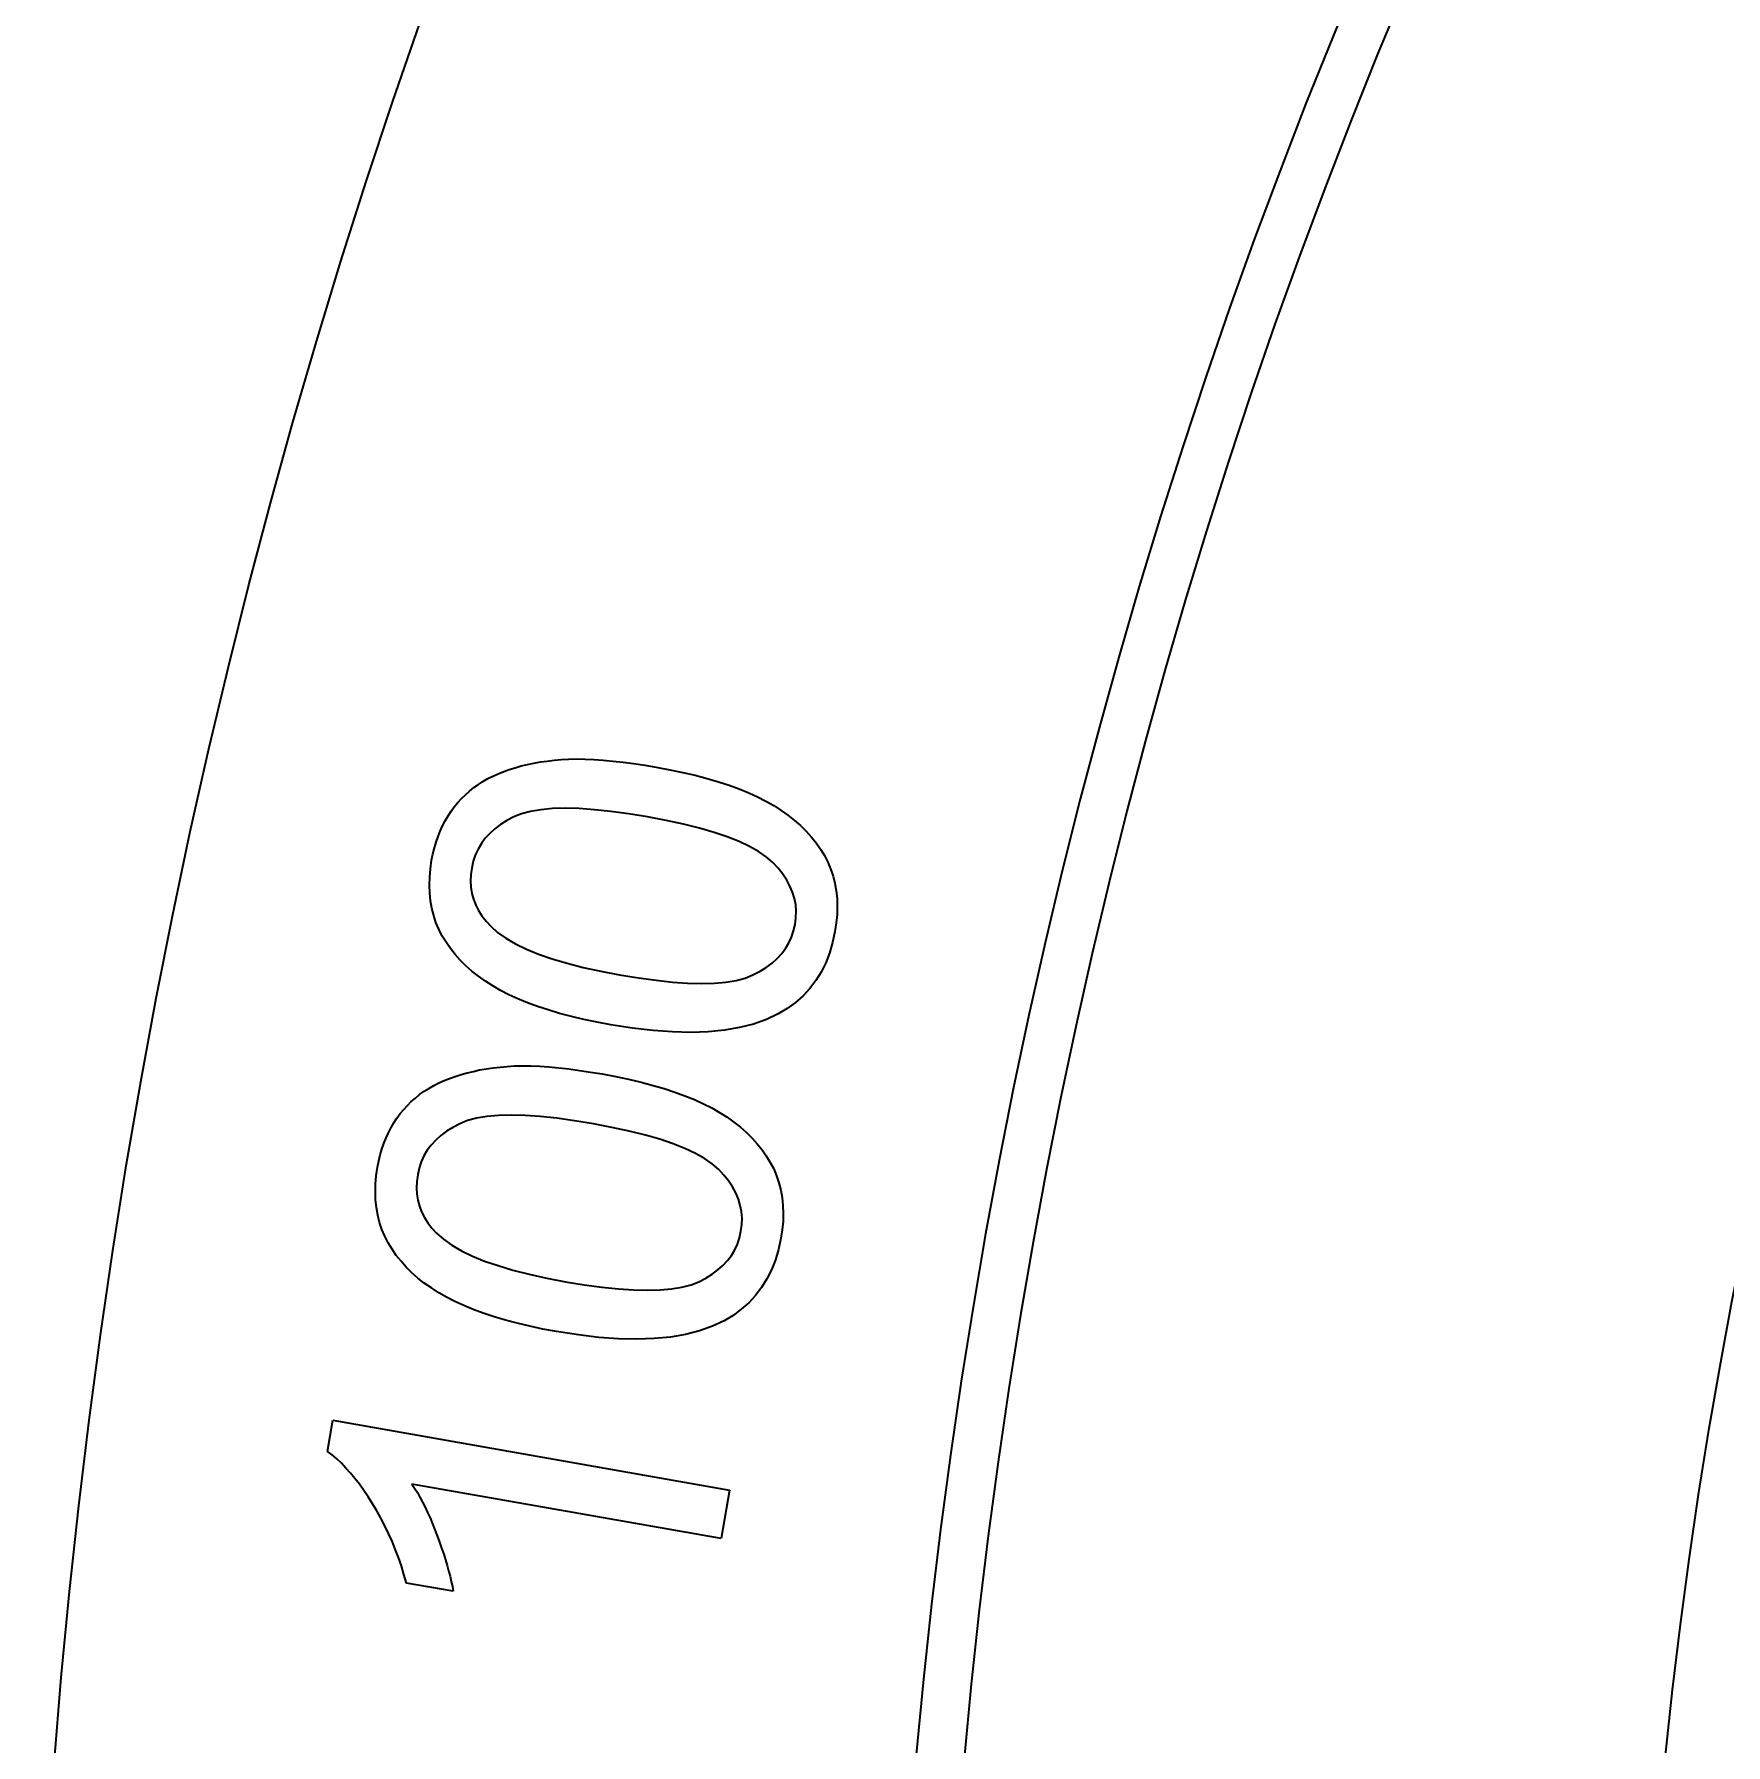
# Model space of a CAD drawing. Extents: x 0 to 297, y 0 to 210.
# Drawn here: x 180.4 to 190.94, y 101.89 to 112.55 of the extents above; entities that cross this region are included whole.
import ezdxf

# ---------------------------------------------------------------- set-up
doc = ezdxf.new("R2010")
doc.units = 0

msp = doc.modelspace()

# ---------------------------------------------------------------- linework, layer by layer
at = {"color": 7, "lineweight": 35, "ltscale": 0.001092}
msp.add_line((183.598, 108.023), (183.641, 108.028), dxfattribs=at)
at = {"color": 7, "lineweight": 35, "ltscale": 0.001118}
for p, q in [((183.641, 108.028), (183.686, 108.032)), ((183.304, 106.115), (183.349, 106.119))]:
    msp.add_line(p, q, dxfattribs=at)
at = {"color": 7, "lineweight": 35, "ltscale": 0.001166}
for p, q in [((183.686, 108.032), (183.732, 108.035)), ((185.302, 107.474), (185.326, 107.434)), ((183.349, 106.119), (183.395, 106.122)), ((184.964, 105.561), (184.989, 105.521))]:
    msp.add_line(p, q, dxfattribs=at)
at = {"color": 7, "lineweight": 35, "ltscale": 0.001233}
msp.add_line((183.732, 108.035), (183.782, 108.036), dxfattribs=at)
at = {"color": 7, "lineweight": 35, "ltscale": 0.001304}
for p, q in [((183.782, 108.036), (183.834, 108.035)), ((182.562, 103.302), (182.537, 103.348))]:
    msp.add_line(p, q, dxfattribs=at)
at = {"color": 7, "lineweight": 35, "ltscale": 0.001375}
for p, q in [((183.834, 108.035), (183.889, 108.033)), ((183.497, 106.122), (183.552, 106.12))]:
    msp.add_line(p, q, dxfattribs=at)
at = {"color": 7, "lineweight": 35, "ltscale": 0.001447}
for p, q in [((183.889, 108.033), (183.947, 108.029)), ((183.552, 106.12), (183.609, 106.116))]:
    msp.add_line(p, q, dxfattribs=at)
at = {"color": 7, "lineweight": 35, "ltscale": 0.001521}
msp.add_line((183.947, 108.029), (184.007, 108.023), dxfattribs=at)
at = {"color": 7, "lineweight": 35, "ltscale": 0.001595}
msp.add_line((184.007, 108.023), (184.071, 108.016), dxfattribs=at)
at = {"color": 7, "lineweight": 35, "ltscale": 0.000888158}
msp.add_line((183.228, 107.913), (183.26, 107.929), dxfattribs=at)
at = {"color": 7, "lineweight": 35, "ltscale": 0.000901585}
for p, q in [((183.26, 107.929), (183.293, 107.944)), ((182.923, 106.016), (182.956, 106.031))]:
    msp.add_line(p, q, dxfattribs=at)
at = {"color": 7, "lineweight": 35, "ltscale": 0.000917766}
msp.add_line((183.293, 107.944), (183.327, 107.957), dxfattribs=at)
at = {"color": 7, "lineweight": 35, "ltscale": 0.000934861}
msp.add_line((183.327, 107.957), (183.362, 107.97), dxfattribs=at)
at = {"color": 7, "lineweight": 35, "ltscale": 0.000954437}
msp.add_line((183.362, 107.97), (183.399, 107.981), dxfattribs=at)
at = {"color": 7, "lineweight": 35, "ltscale": 0.000974853}
msp.add_line((183.399, 107.981), (183.436, 107.992), dxfattribs=at)
at = {"color": 7, "lineweight": 35, "ltscale": 0.000996336}
msp.add_line((183.436, 107.992), (183.475, 108.001), dxfattribs=at)
at = {"color": 7, "lineweight": 35, "ltscale": 0.001019}
for p, q in [((183.475, 108.001), (183.515, 108.009)), ((184.812, 105.133), (184.813, 105.174)), ((184.784, 105.012), (184.797, 105.051))]:
    msp.add_line(p, q, dxfattribs=at)
at = {"color": 7, "lineweight": 35, "ltscale": 0.001041}
for p, q in [((183.515, 108.009), (183.556, 108.017)), ((184.806, 105.091), (184.812, 105.133))]:
    msp.add_line(p, q, dxfattribs=at)
at = {"color": 7, "lineweight": 35, "ltscale": 0.001066}
for p, q in [((183.556, 108.017), (183.598, 108.023)), ((183.219, 106.104), (183.261, 106.11))]:
    msp.add_line(p, q, dxfattribs=at)
at = {"color": 7, "lineweight": 35, "ltscale": 0.001669}
for p, q in [((184.071, 108.016), (184.137, 108.007)), ((183.733, 106.103), (183.8, 106.094))]:
    msp.add_line(p, q, dxfattribs=at)
at = {"color": 7, "lineweight": 35, "ltscale": 0.001744}
msp.add_line((184.137, 108.007), (184.206, 107.997), dxfattribs=at)
at = {"color": 7, "lineweight": 35, "ltscale": 0.001821}
for p, q in [((184.206, 107.997), (184.278, 107.985)), ((183.869, 106.084), (183.94, 106.072))]:
    msp.add_line(p, q, dxfattribs=at)
at = {"color": 7, "lineweight": 35, "ltscale": 0.002158}
for p, q in [((184.278, 107.985), (184.362, 107.969)), ((183.94, 106.072), (184.025, 106.056))]:
    msp.add_line(p, q, dxfattribs=at)
at = {"color": 7, "lineweight": 35, "ltscale": 0.002073}
for p, q in [((184.362, 107.969), (184.444, 107.952)), ((184.025, 106.056), (184.106, 106.039))]:
    msp.add_line(p, q, dxfattribs=at)
at = {"color": 7, "lineweight": 35, "ltscale": 0.001992}
msp.add_line((184.444, 107.952), (184.521, 107.934), dxfattribs=at)
at = {"color": 7, "lineweight": 35, "ltscale": 0.001909}
for p, q in [((184.521, 107.934), (184.595, 107.914)), ((184.184, 106.021), (184.258, 106.001))]:
    msp.add_line(p, q, dxfattribs=at)
at = {"color": 7, "lineweight": 35, "ltscale": 0.000851199}
for p, q in [((183.064, 107.789), (183.088, 107.813)), ((182.727, 105.876), (182.751, 105.9))]:
    msp.add_line(p, q, dxfattribs=at)
at = {"color": 7, "lineweight": 35, "ltscale": 0.000851796}
msp.add_line((183.088, 107.813), (183.114, 107.835), dxfattribs=at)
at = {"color": 7, "lineweight": 35, "ltscale": 0.000854139}
msp.add_line((183.114, 107.835), (183.141, 107.857), dxfattribs=at)
at = {"color": 7, "lineweight": 35, "ltscale": 0.000859339}
msp.add_line((183.141, 107.857), (183.169, 107.877), dxfattribs=at)
at = {"color": 7, "lineweight": 35, "ltscale": 0.000867076}
for p, q in [((183.169, 107.877), (183.198, 107.895)), ((182.831, 105.964), (182.861, 105.982))]:
    msp.add_line(p, q, dxfattribs=at)
at = {"color": 7, "lineweight": 35, "ltscale": 0.000876709}
msp.add_line((183.198, 107.895), (183.228, 107.913), dxfattribs=at)
at = {"color": 7, "lineweight": 35, "ltscale": 0.00183}
for p, q in [((184.595, 107.914), (184.665, 107.893)), ((184.258, 106.001), (184.328, 105.981))]:
    msp.add_line(p, q, dxfattribs=at)
at = {"color": 7, "lineweight": 35, "ltscale": 0.001751}
for p, q in [((184.665, 107.893), (184.732, 107.872)), ((184.328, 105.981), (184.394, 105.959))]:
    msp.add_line(p, q, dxfattribs=at)
at = {"color": 7, "lineweight": 35, "ltscale": 0.001674}
for p, q in [((184.732, 107.872), (184.795, 107.849)), ((184.394, 105.959), (184.457, 105.936))]:
    msp.add_line(p, q, dxfattribs=at)
at = {"color": 7, "lineweight": 35, "ltscale": 0.0016}
for p, q in [((184.795, 107.849), (184.854, 107.824)), ((184.457, 105.936), (184.517, 105.912))]:
    msp.add_line(p, q, dxfattribs=at)
at = {"color": 7, "lineweight": 35, "ltscale": 0.001527}
msp.add_line((184.854, 107.824), (184.909, 107.799), dxfattribs=at)
at = {"color": 7, "lineweight": 35, "ltscale": 0.000867256}
msp.add_line((182.98, 107.681), (182.999, 107.71), dxfattribs=at)
at = {"color": 7, "lineweight": 35, "ltscale": 0.000861987}
for p, q in [((182.999, 107.71), (183.019, 107.737)), ((182.661, 105.797), (182.682, 105.825))]:
    msp.add_line(p, q, dxfattribs=at)
at = {"color": 7, "lineweight": 35, "ltscale": 0.000856799}
msp.add_line((183.019, 107.737), (183.041, 107.764), dxfattribs=at)
at = {"color": 7, "lineweight": 35, "ltscale": 0.000853425}
msp.add_line((183.041, 107.764), (183.064, 107.789), dxfattribs=at)
at = {"color": 7, "lineweight": 35, "ltscale": 0.001461}
for p, q in [((183.495, 107.709), (183.439, 107.694)), ((183.158, 105.796), (183.102, 105.781)), ((183.022, 104.653), (182.97, 104.68))]:
    msp.add_line(p, q, dxfattribs=at)
at = {"color": 7, "lineweight": 35, "ltscale": 0.001625}
msp.add_line((183.559, 107.719), (183.495, 107.709), dxfattribs=at)
at = {"color": 7, "lineweight": 35, "ltscale": 0.001802}
for p, q in [((183.631, 107.726), (183.559, 107.719)), ((183.294, 105.813), (183.222, 105.806)), ((184.522, 105.577), (184.457, 105.608)), ((184.303, 104.726), (184.374, 104.732))]:
    msp.add_line(p, q, dxfattribs=at)
at = {"color": 7, "lineweight": 35, "ltscale": 0.001987}
for p, q in [((183.711, 107.728), (183.631, 107.726)), ((183.373, 105.815), (183.294, 105.813))]:
    msp.add_line(p, q, dxfattribs=at)
at = {"color": 7, "lineweight": 35, "ltscale": 0.002179}
for p, q in [((183.798, 107.726), (183.711, 107.728)), ((183.461, 105.813), (183.373, 105.815))]:
    msp.add_line(p, q, dxfattribs=at)
at = {"color": 7, "lineweight": 35, "ltscale": 0.002375}
msp.add_line((183.893, 107.719), (183.798, 107.726), dxfattribs=at)
at = {"color": 7, "lineweight": 35, "ltscale": 0.002575}
for p, q in [((183.995, 107.708), (183.893, 107.719)), ((183.658, 105.796), (183.555, 105.806))]:
    msp.add_line(p, q, dxfattribs=at)
at = {"color": 7, "lineweight": 35, "ltscale": 0.002778}
for p, q in [((184.105, 107.693), (183.995, 107.708)), ((183.768, 105.78), (183.658, 105.796))]:
    msp.add_line(p, q, dxfattribs=at)
at = {"color": 7, "lineweight": 35, "ltscale": 0.001459}
msp.add_line((184.909, 107.799), (184.961, 107.772), dxfattribs=at)
at = {"color": 7, "lineweight": 35, "ltscale": 0.001404}
for p, q in [((184.961, 107.772), (185.01, 107.745)), ((182.97, 104.68), (182.922, 104.708))]:
    msp.add_line(p, q, dxfattribs=at)
at = {"color": 7, "lineweight": 35, "ltscale": 0.001362}
for p, q in [((185.01, 107.745), (185.056, 107.715)), ((184.673, 105.832), (184.719, 105.802))]:
    msp.add_line(p, q, dxfattribs=at)
at = {"color": 7, "lineweight": 35, "ltscale": 0.001324}
for p, q in [((185.056, 107.715), (185.099, 107.685)), ((183.213, 106.65), (183.17, 106.681)), ((184.719, 105.802), (184.762, 105.772))]:
    msp.add_line(p, q, dxfattribs=at)
at = {"color": 7, "lineweight": 35, "ltscale": 0.000897682}
msp.add_line((182.931, 107.586), (182.946, 107.619), dxfattribs=at)
at = {"color": 7, "lineweight": 35, "ltscale": 0.000885311}
msp.add_line((182.946, 107.619), (182.962, 107.65), dxfattribs=at)
at = {"color": 7, "lineweight": 35, "ltscale": 0.000875304}
msp.add_line((182.962, 107.65), (182.98, 107.681), dxfattribs=at)
at = {"color": 7, "lineweight": 35, "ltscale": 0.001071}
for p, q in [((183.272, 107.601), (183.24, 107.572)), ((182.935, 105.688), (182.903, 105.66))]:
    msp.add_line(p, q, dxfattribs=at)
at = {"color": 7, "lineweight": 35, "ltscale": 0.001111}
for p, q in [((183.308, 107.628), (183.272, 107.601)), ((182.97, 105.715), (182.935, 105.688))]:
    msp.add_line(p, q, dxfattribs=at)
at = {"color": 7, "lineweight": 35, "ltscale": 0.001158}
for p, q in [((183.347, 107.652), (183.308, 107.628)), ((183.01, 105.739), (182.97, 105.715))]:
    msp.add_line(p, q, dxfattribs=at)
at = {"color": 7, "lineweight": 35, "ltscale": 0.001215}
for p, q in [((183.39, 107.675), (183.347, 107.652)), ((183.053, 105.762), (183.01, 105.739))]:
    msp.add_line(p, q, dxfattribs=at)
at = {"color": 7, "lineweight": 35, "ltscale": 0.00131}
msp.add_line((183.439, 107.694), (183.39, 107.675), dxfattribs=at)
at = {"color": 7, "lineweight": 35, "ltscale": 0.002983}
for p, q in [((184.223, 107.674), (184.105, 107.693)), ((183.886, 105.761), (183.768, 105.78))]:
    msp.add_line(p, q, dxfattribs=at)
at = {"color": 7, "lineweight": 35, "ltscale": 0.002967}
for p, q in [((184.339, 107.652), (184.223, 107.674)), ((184.002, 105.739), (183.886, 105.761))]:
    msp.add_line(p, q, dxfattribs=at)
at = {"color": 7, "lineweight": 35, "ltscale": 0.002765}
msp.add_line((184.448, 107.629), (184.339, 107.652), dxfattribs=at)
at = {"color": 7, "lineweight": 35, "ltscale": 0.002564}
msp.add_line((184.547, 107.604), (184.448, 107.629), dxfattribs=at)
at = {"color": 7, "lineweight": 35, "ltscale": 0.002366}
for p, q in [((184.638, 107.577), (184.547, 107.604)), ((184.301, 105.665), (184.21, 105.691))]:
    msp.add_line(p, q, dxfattribs=at)
at = {"color": 7, "lineweight": 35, "ltscale": 0.00129}
msp.add_line((185.099, 107.685), (185.14, 107.653), dxfattribs=at)
at = {"color": 7, "lineweight": 35, "ltscale": 0.001258}
for p, q in [((185.14, 107.653), (185.178, 107.62)), ((183.129, 106.713), (183.091, 106.746)), ((184.803, 105.74), (184.84, 105.707)), ((182.792, 104.8), (182.754, 104.833))]:
    msp.add_line(p, q, dxfattribs=at)
at = {"color": 7, "lineweight": 35, "ltscale": 0.001231}
for p, q in [((185.178, 107.62), (185.213, 107.585)), ((184.84, 105.707), (184.876, 105.672))]:
    msp.add_line(p, q, dxfattribs=at)
at = {"color": 7, "lineweight": 35, "ltscale": 0.000949343}
msp.add_line((182.895, 107.481), (182.906, 107.517), dxfattribs=at)
at = {"color": 7, "lineweight": 35, "ltscale": 0.000930803}
msp.add_line((182.906, 107.517), (182.918, 107.552), dxfattribs=at)
at = {"color": 7, "lineweight": 35, "ltscale": 0.00091349}
msp.add_line((182.918, 107.552), (182.931, 107.586), dxfattribs=at)
at = {"color": 7, "lineweight": 35, "ltscale": 0.001015}
for p, q in [((183.188, 107.509), (183.167, 107.474)), ((185.06, 106.822), (185.084, 106.854)), ((182.85, 105.596), (182.83, 105.561))]:
    msp.add_line(p, q, dxfattribs=at)
at = {"color": 7, "lineweight": 35, "ltscale": 0.001022}
for p, q in [((183.212, 107.542), (183.188, 107.509)), ((182.875, 105.629), (182.85, 105.596))]:
    msp.add_line(p, q, dxfattribs=at)
at = {"color": 7, "lineweight": 35, "ltscale": 0.001042}
for p, q in [((183.24, 107.572), (183.212, 107.542)), ((185.134, 106.964), (185.144, 107.004)), ((185.144, 107.004), (185.149, 107.046)), ((183.177, 106.097), (183.219, 106.104)), ((182.903, 105.66), (182.875, 105.629)), ((184.797, 105.051), (184.806, 105.091))]:
    msp.add_line(p, q, dxfattribs=at)
at = {"color": 7, "lineweight": 35, "ltscale": 0.002174}
for p, q in [((184.72, 107.55), (184.638, 107.577)), ((183.995, 106.379), (183.909, 106.395)), ((184.383, 105.637), (184.301, 105.665)), ((183.657, 104.466), (183.572, 104.482))]:
    msp.add_line(p, q, dxfattribs=at)
at = {"color": 7, "lineweight": 35, "ltscale": 0.001984}
for p, q in [((184.794, 107.521), (184.72, 107.55)), ((184.457, 105.608), (184.383, 105.637))]:
    msp.add_line(p, q, dxfattribs=at)
at = {"color": 7, "lineweight": 35, "ltscale": 0.001801}
for p, q in [((184.86, 107.49), (184.794, 107.521)), ((184.64, 106.638), (184.712, 106.645))]:
    msp.add_line(p, q, dxfattribs=at)
at = {"color": 7, "lineweight": 35, "ltscale": 0.001627}
for p, q in [((184.916, 107.458), (184.86, 107.49)), ((184.579, 105.545), (184.522, 105.577))]:
    msp.add_line(p, q, dxfattribs=at)
at = {"color": 7, "lineweight": 35, "ltscale": 0.001208}
for p, q in [((185.213, 107.585), (185.245, 107.549)), ((184.876, 105.672), (184.908, 105.636))]:
    msp.add_line(p, q, dxfattribs=at)
at = {"color": 7, "lineweight": 35, "ltscale": 0.001189}
for p, q in [((185.245, 107.549), (185.275, 107.512)), ((184.908, 105.636), (184.938, 105.599))]:
    msp.add_line(p, q, dxfattribs=at)
at = {"color": 7, "lineweight": 35, "ltscale": 0.001175}
for p, q in [((185.275, 107.512), (185.302, 107.474)), ((184.938, 105.599), (184.964, 105.561))]:
    msp.add_line(p, q, dxfattribs=at)
at = {"color": 7, "lineweight": 35, "ltscale": 0.001342}
for p, q in [((182.87, 107.351), (182.878, 107.404)), ((182.533, 105.438), (182.541, 105.491))]:
    msp.add_line(p, q, dxfattribs=at)
at = {"color": 7, "lineweight": 35, "ltscale": 0.000993624}
msp.add_line((182.878, 107.404), (182.886, 107.443), dxfattribs=at)
at = {"color": 7, "lineweight": 35, "ltscale": 0.000971491}
msp.add_line((182.886, 107.443), (182.895, 107.481), dxfattribs=at)
at = {"color": 7, "lineweight": 35, "ltscale": 0.001058}
for p, q in [((183.137, 107.398), (183.128, 107.356)), ((182.8, 105.485), (182.791, 105.443))]:
    msp.add_line(p, q, dxfattribs=at)
at = {"color": 7, "lineweight": 35, "ltscale": 0.001033}
msp.add_line((183.15, 107.437), (183.137, 107.398), dxfattribs=at)
at = {"color": 7, "lineweight": 35, "ltscale": 0.001018}
for p, q in [((183.167, 107.474), (183.15, 107.437)), ((185.149, 107.046), (185.15, 107.086)), ((185.121, 106.925), (185.134, 106.964)), ((183.138, 106.088), (183.177, 106.097)), ((182.83, 105.561), (182.813, 105.524))]:
    msp.add_line(p, q, dxfattribs=at)
at = {"color": 7, "lineweight": 35, "ltscale": 0.001465}
for p, q in [((184.964, 107.425), (184.916, 107.458)), ((184.627, 105.512), (184.579, 105.545))]:
    msp.add_line(p, q, dxfattribs=at)
at = {"color": 7, "lineweight": 35, "ltscale": 0.001317}
for p, q in [((185.004, 107.39), (184.964, 107.425)), ((184.667, 105.477), (184.627, 105.512))]:
    msp.add_line(p, q, dxfattribs=at)
at = {"color": 7, "lineweight": 35, "ltscale": 0.00122}
for p, q in [((185.037, 107.354), (185.004, 107.39)), ((184.7, 105.441), (184.667, 105.477))]:
    msp.add_line(p, q, dxfattribs=at)
at = {"color": 7, "lineweight": 35, "ltscale": 0.001159}
for p, q in [((185.326, 107.434), (185.347, 107.392)), ((185.365, 107.35), (185.38, 107.306)), ((184.989, 105.521), (185.01, 105.48)), ((185.028, 105.437), (185.043, 105.393))]:
    msp.add_line(p, q, dxfattribs=at)
at = {"color": 7, "lineweight": 35, "ltscale": 0.001155}
for p, q in [((185.347, 107.392), (185.365, 107.35)), ((182.905, 107.016), (182.891, 107.06)), ((182.568, 105.103), (182.553, 105.147))]:
    msp.add_line(p, q, dxfattribs=at)
at = {"color": 7, "lineweight": 35, "ltscale": 0.001261}
msp.add_line((182.864, 107.249), (182.866, 107.299), dxfattribs=at)
at = {"color": 7, "lineweight": 35, "ltscale": 0.001299}
for p, q in [((182.866, 107.299), (182.87, 107.351)), ((182.528, 105.386), (182.533, 105.438))]:
    msp.add_line(p, q, dxfattribs=at)
at = {"color": 7, "lineweight": 35, "ltscale": 0.001002}
for p, q in [((183.122, 107.315), (183.121, 107.275)), ((182.785, 105.402), (182.784, 105.362))]:
    msp.add_line(p, q, dxfattribs=at)
at = {"color": 7, "lineweight": 35, "ltscale": 0.001037}
for p, q in [((183.128, 107.356), (183.122, 107.315)), ((182.791, 105.443), (182.785, 105.402))]:
    msp.add_line(p, q, dxfattribs=at)
at = {"color": 7, "lineweight": 35, "ltscale": 0.001162}
for p, q in [((185.066, 107.318), (185.037, 107.354)), ((184.729, 105.405), (184.7, 105.441))]:
    msp.add_line(p, q, dxfattribs=at)
at = {"color": 7, "lineweight": 35, "ltscale": 0.001112}
for p, q in [((185.091, 107.281), (185.066, 107.318)), ((184.753, 105.368), (184.729, 105.405))]:
    msp.add_line(p, q, dxfattribs=at)
at = {"color": 7, "lineweight": 35, "ltscale": 0.00107}
for p, q in [((185.111, 107.243), (185.091, 107.281)), ((184.774, 105.33), (184.753, 105.368))]:
    msp.add_line(p, q, dxfattribs=at)
at = {"color": 7, "lineweight": 35, "ltscale": 0.001169}
msp.add_line((185.38, 107.306), (185.391, 107.261), dxfattribs=at)
at = {"color": 7, "lineweight": 35, "ltscale": 0.001229}
for p, q in [((182.866, 107.199), (182.864, 107.249)), ((182.529, 105.287), (182.527, 105.336))]:
    msp.add_line(p, q, dxfattribs=at)
at = {"color": 7, "lineweight": 35, "ltscale": 0.001202}
msp.add_line((182.871, 107.152), (182.866, 107.199), dxfattribs=at)
at = {"color": 7, "lineweight": 35, "ltscale": 0.000976583}
msp.add_line((183.121, 107.275), (183.123, 107.236), dxfattribs=at)
at = {"color": 7, "lineweight": 35, "ltscale": 0.000960478}
for p, q in [((183.123, 107.236), (183.129, 107.198)), ((182.786, 105.323), (182.792, 105.285))]:
    msp.add_line(p, q, dxfattribs=at)
at = {"color": 7, "lineweight": 35, "ltscale": 0.000954376}
msp.add_line((183.129, 107.198), (183.139, 107.161), dxfattribs=at)
at = {"color": 7, "lineweight": 35, "ltscale": 0.001038}
for p, q in [((185.127, 107.205), (185.111, 107.243)), ((184.79, 105.292), (184.774, 105.33))]:
    msp.add_line(p, q, dxfattribs=at)
at = {"color": 7, "lineweight": 35, "ltscale": 0.001016}
for p, q in [((185.139, 107.166), (185.127, 107.205)), ((184.802, 105.253), (184.79, 105.292)), ((184.722, 104.909), (184.747, 104.941))]:
    msp.add_line(p, q, dxfattribs=at)
at = {"color": 7, "lineweight": 35, "ltscale": 0.001184}
for p, q in [((185.391, 107.261), (185.4, 107.214)), ((185.054, 105.348), (185.062, 105.301))]:
    msp.add_line(p, q, dxfattribs=at)
at = {"color": 7, "lineweight": 35, "ltscale": 0.001206}
for p, q in [((185.4, 107.214), (185.405, 107.166)), ((185.062, 105.301), (185.067, 105.253))]:
    msp.add_line(p, q, dxfattribs=at)
at = {"color": 7, "lineweight": 35, "ltscale": 0.00118}
for p, q in [((182.879, 107.105), (182.871, 107.152)), ((182.542, 105.192), (182.534, 105.239))]:
    msp.add_line(p, q, dxfattribs=at)
at = {"color": 7, "lineweight": 35, "ltscale": 0.001164}
for p, q in [((182.891, 107.06), (182.879, 107.105)), ((182.968, 106.893), (182.944, 106.932)), ((182.553, 105.147), (182.542, 105.192)), ((182.631, 104.98), (182.607, 105.02))]:
    msp.add_line(p, q, dxfattribs=at)
at = {"color": 7, "lineweight": 35, "ltscale": 0.000959047}
msp.add_line((183.139, 107.161), (183.153, 107.125), dxfattribs=at)
at = {"color": 7, "lineweight": 35, "ltscale": 0.000973608}
for p, q in [((183.153, 107.125), (183.17, 107.091)), ((182.815, 105.213), (182.833, 105.178))]:
    msp.add_line(p, q, dxfattribs=at)
at = {"color": 7, "lineweight": 35, "ltscale": 0.000996919}
msp.add_line((183.17, 107.091), (183.191, 107.057), dxfattribs=at)
at = {"color": 7, "lineweight": 35, "ltscale": 0.001005}
for p, q in [((185.147, 107.126), (185.139, 107.166)), ((185.084, 106.854), (185.105, 106.889)), ((184.747, 104.941), (184.767, 104.976))]:
    msp.add_line(p, q, dxfattribs=at)
at = {"color": 7, "lineweight": 35, "ltscale": 0.001007}
msp.add_line((185.15, 107.086), (185.147, 107.126), dxfattribs=at)
at = {"color": 7, "lineweight": 35, "ltscale": 0.001307}
msp.add_line((185.405, 107.066), (185.4, 107.014), dxfattribs=at)
at = {"color": 7, "lineweight": 35, "ltscale": 0.001234}
for p, q in [((185.405, 107.166), (185.406, 107.117)), ((183.395, 106.122), (183.445, 106.123)), ((185.067, 105.253), (185.069, 105.204))]:
    msp.add_line(p, q, dxfattribs=at)
at = {"color": 7, "lineweight": 35, "ltscale": 0.001268}
msp.add_line((185.406, 107.117), (185.405, 107.066), dxfattribs=at)
at = {"color": 7, "lineweight": 35, "ltscale": 0.001153}
msp.add_line((182.923, 106.974), (182.905, 107.016), dxfattribs=at)
at = {"color": 7, "lineweight": 35, "ltscale": 0.001156}
for p, q in [((182.944, 106.932), (182.923, 106.974)), ((185.01, 105.48), (185.028, 105.437)), ((182.607, 105.02), (182.586, 105.061))]:
    msp.add_line(p, q, dxfattribs=at)
at = {"color": 7, "lineweight": 35, "ltscale": 0.00103}
for p, q in [((183.191, 107.057), (183.217, 107.024)), ((182.854, 105.144), (182.879, 105.111))]:
    msp.add_line(p, q, dxfattribs=at)
at = {"color": 7, "lineweight": 35, "ltscale": 0.001072}
for p, q in [((183.217, 107.024), (183.246, 106.993)), ((182.879, 105.111), (182.908, 105.08))]:
    msp.add_line(p, q, dxfattribs=at)
at = {"color": 7, "lineweight": 35, "ltscale": 0.001451}
for p, q in [((183.246, 106.993), (183.289, 106.954)), ((182.908, 105.08), (182.952, 105.042))]:
    msp.add_line(p, q, dxfattribs=at)
at = {"color": 7, "lineweight": 35, "ltscale": 0.00177}
for p, q in [((185.392, 106.96), (185.377, 106.891)), ((185.055, 105.048), (185.04, 104.978))]:
    msp.add_line(p, q, dxfattribs=at)
at = {"color": 7, "lineweight": 35, "ltscale": 0.001349}
for p, q in [((185.4, 107.014), (185.392, 106.96)), ((185.063, 105.101), (185.055, 105.048)), ((182.651, 103.109), (182.631, 103.159))]:
    msp.add_line(p, q, dxfattribs=at)
at = {"color": 7, "lineweight": 35, "ltscale": 0.001173}
for p, q in [((182.995, 106.854), (182.968, 106.893)), ((182.657, 104.941), (182.631, 104.98))]:
    msp.add_line(p, q, dxfattribs=at)
at = {"color": 7, "lineweight": 35, "ltscale": 0.001187}
for p, q in [((183.024, 106.817), (182.995, 106.854)), ((182.687, 104.904), (182.657, 104.941))]:
    msp.add_line(p, q, dxfattribs=at)
at = {"color": 7, "lineweight": 35, "ltscale": 0.001583}
for p, q in [((183.289, 106.954), (183.341, 106.918)), ((182.952, 105.042), (183.004, 105.005))]:
    msp.add_line(p, q, dxfattribs=at)
at = {"color": 7, "lineweight": 35, "ltscale": 0.001732}
for p, q in [((183.341, 106.918), (183.401, 106.883)), ((183.004, 105.005), (183.064, 104.97))]:
    msp.add_line(p, q, dxfattribs=at)
at = {"color": 7, "lineweight": 35, "ltscale": 0.001891}
for p, q in [((183.401, 106.883), (183.469, 106.85)), ((183.064, 104.97), (183.132, 104.937))]:
    msp.add_line(p, q, dxfattribs=at)
at = {"color": 7, "lineweight": 35, "ltscale": 0.00206}
for p, q in [((183.469, 106.85), (183.545, 106.819)), ((183.132, 104.937), (183.208, 104.906))]:
    msp.add_line(p, q, dxfattribs=at)
at = {"color": 7, "lineweight": 35, "ltscale": 0.001006}
for p, q in [((185.105, 106.889), (185.121, 106.925)), ((184.809, 105.214), (184.802, 105.253)), ((184.813, 105.174), (184.809, 105.214)), ((184.767, 104.976), (184.784, 105.012))]:
    msp.add_line(p, q, dxfattribs=at)
at = {"color": 7, "lineweight": 35, "ltscale": 0.001702}
msp.add_line((185.377, 106.891), (185.358, 106.826), dxfattribs=at)
at = {"color": 7, "lineweight": 35, "ltscale": 0.001207}
for p, q in [((183.056, 106.781), (183.024, 106.817)), ((182.719, 104.868), (182.687, 104.904))]:
    msp.add_line(p, q, dxfattribs=at)
at = {"color": 7, "lineweight": 35, "ltscale": 0.00123}
for p, q in [((183.091, 106.746), (183.056, 106.781)), ((182.754, 104.833), (182.719, 104.868))]:
    msp.add_line(p, q, dxfattribs=at)
at = {"color": 7, "lineweight": 35, "ltscale": 0.002236}
for p, q in [((183.545, 106.819), (183.63, 106.79)), ((183.208, 104.906), (183.292, 104.877))]:
    msp.add_line(p, q, dxfattribs=at)
at = {"color": 7, "lineweight": 35, "ltscale": 0.002417}
for p, q in [((183.63, 106.79), (183.722, 106.762)), ((183.292, 104.877), (183.385, 104.849))]:
    msp.add_line(p, q, dxfattribs=at)
at = {"color": 7, "lineweight": 35, "ltscale": 0.002601}
for p, q in [((183.722, 106.762), (183.823, 106.736)), ((183.385, 104.849), (183.486, 104.823))]:
    msp.add_line(p, q, dxfattribs=at)
at = {"color": 7, "lineweight": 35, "ltscale": 0.00111}
msp.add_line((184.964, 106.736), (185, 106.763), dxfattribs=at)
at = {"color": 7, "lineweight": 35, "ltscale": 0.001068}
for p, q in [((185, 106.763), (185.032, 106.791)), ((184.662, 104.85), (184.694, 104.878))]:
    msp.add_line(p, q, dxfattribs=at)
at = {"color": 7, "lineweight": 35, "ltscale": 0.001036}
for p, q in [((185.032, 106.791), (185.06, 106.822)), ((184.694, 104.878), (184.722, 104.909))]:
    msp.add_line(p, q, dxfattribs=at)
at = {"color": 7, "lineweight": 35, "ltscale": 0.001602}
for p, q in [((185.334, 106.765), (185.306, 106.707)), ((184.997, 104.852), (184.968, 104.794))]:
    msp.add_line(p, q, dxfattribs=at)
at = {"color": 7, "lineweight": 35, "ltscale": 0.001646}
for p, q in [((185.358, 106.826), (185.334, 106.765)), ((185.021, 104.913), (184.997, 104.852))]:
    msp.add_line(p, q, dxfattribs=at)
at = {"color": 7, "lineweight": 35, "ltscale": 0.001289}
for p, q in [((183.17, 106.681), (183.129, 106.713)), ((184.762, 105.772), (184.803, 105.74))]:
    msp.add_line(p, q, dxfattribs=at)
at = {"color": 7, "lineweight": 35, "ltscale": 0.001363}
for p, q in [((183.259, 106.621), (183.213, 106.65)), ((182.922, 104.708), (182.876, 104.738))]:
    msp.add_line(p, q, dxfattribs=at)
at = {"color": 7, "lineweight": 35, "ltscale": 0.00279}
for p, q in [((183.823, 106.736), (183.932, 106.712)), ((183.486, 104.823), (183.595, 104.799))]:
    msp.add_line(p, q, dxfattribs=at)
at = {"color": 7, "lineweight": 35, "ltscale": 0.002982}
for p, q in [((183.932, 106.712), (184.049, 106.69)), ((183.595, 104.799), (183.712, 104.777))]:
    msp.add_line(p, q, dxfattribs=at)
at = {"color": 7, "lineweight": 35, "ltscale": 0.002975}
for p, q in [((184.049, 106.69), (184.167, 106.671)), ((183.712, 104.777), (183.829, 104.758))]:
    msp.add_line(p, q, dxfattribs=at)
at = {"color": 7, "lineweight": 35, "ltscale": 0.002772}
for p, q in [((184.167, 106.671), (184.277, 106.656)), ((183.829, 104.758), (183.939, 104.743))]:
    msp.add_line(p, q, dxfattribs=at)
at = {"color": 7, "lineweight": 35, "ltscale": 0.00257}
msp.add_line((184.277, 106.656), (184.379, 106.645), dxfattribs=at)
at = {"color": 7, "lineweight": 35, "ltscale": 0.002371}
for p, q in [((184.379, 106.645), (184.473, 106.639)), ((184.042, 104.732), (184.136, 104.726))]:
    msp.add_line(p, q, dxfattribs=at)
at = {"color": 7, "lineweight": 35, "ltscale": 0.002176}
for p, q in [((184.473, 106.639), (184.56, 106.636)), ((184.136, 104.726), (184.223, 104.724))]:
    msp.add_line(p, q, dxfattribs=at)
at = {"color": 7, "lineweight": 35, "ltscale": 0.001985}
for p, q in [((184.56, 106.636), (184.64, 106.638)), ((184.223, 104.724), (184.303, 104.726))]:
    msp.add_line(p, q, dxfattribs=at)
at = {"color": 7, "lineweight": 35, "ltscale": 0.001626}
for p, q in [((184.712, 106.645), (184.776, 106.655)), ((184.374, 104.732), (184.438, 104.743))]:
    msp.add_line(p, q, dxfattribs=at)
at = {"color": 7, "lineweight": 35, "ltscale": 0.001463}
for p, q in [((184.776, 106.655), (184.832, 106.67)), ((184.438, 104.743), (184.495, 104.758))]:
    msp.add_line(p, q, dxfattribs=at)
at = {"color": 7, "lineweight": 35, "ltscale": 0.001314}
for p, q in [((184.832, 106.67), (184.881, 106.69)), ((184.495, 104.758), (184.544, 104.777)), ((182.586, 103.256), (182.562, 103.302))]:
    msp.add_line(p, q, dxfattribs=at)
at = {"color": 7, "lineweight": 35, "ltscale": 0.001217}
for p, q in [((184.881, 106.69), (184.925, 106.712)), ((184.544, 104.777), (184.587, 104.799))]:
    msp.add_line(p, q, dxfattribs=at)
at = {"color": 7, "lineweight": 35, "ltscale": 0.00116}
for p, q in [((184.925, 106.712), (184.964, 106.736)), ((184.587, 104.799), (184.627, 104.823))]:
    msp.add_line(p, q, dxfattribs=at)
at = {"color": 7, "lineweight": 35, "ltscale": 0.001554}
for p, q in [((185.272, 106.654), (185.235, 106.604)), ((184.935, 104.741), (184.897, 104.692))]:
    msp.add_line(p, q, dxfattribs=at)
at = {"color": 7, "lineweight": 35, "ltscale": 0.00157}
msp.add_line((185.306, 106.707), (185.272, 106.654), dxfattribs=at)
at = {"color": 7, "lineweight": 35, "ltscale": 0.001405}
msp.add_line((183.308, 106.593), (183.259, 106.621), dxfattribs=at)
at = {"color": 7, "lineweight": 35, "ltscale": 0.00146}
msp.add_line((183.359, 106.566), (183.308, 106.593), dxfattribs=at)
at = {"color": 7, "lineweight": 35, "ltscale": 0.001531}
msp.add_line((183.415, 106.541), (183.359, 106.566), dxfattribs=at)
at = {"color": 7, "lineweight": 35, "ltscale": 0.001605}
for p, q in [((183.475, 106.516), (183.415, 106.541)), ((183.137, 104.603), (183.078, 104.628))]:
    msp.add_line(p, q, dxfattribs=at)
at = {"color": 7, "lineweight": 35, "ltscale": 0.001564}
for p, q in [((185.193, 106.559), (185.146, 106.517)), ((184.855, 104.646), (184.808, 104.605))]:
    msp.add_line(p, q, dxfattribs=at)
at = {"color": 7, "lineweight": 35, "ltscale": 0.001552}
for p, q in [((185.235, 106.604), (185.193, 106.559)), ((184.897, 104.692), (184.855, 104.646))]:
    msp.add_line(p, q, dxfattribs=at)
at = {"color": 7, "lineweight": 35, "ltscale": 0.001681}
msp.add_line((183.538, 106.493), (183.475, 106.516), dxfattribs=at)
at = {"color": 7, "lineweight": 35, "ltscale": 0.001759}
for p, q in [((183.604, 106.471), (183.538, 106.493)), ((183.267, 104.558), (183.2, 104.58))]:
    msp.add_line(p, q, dxfattribs=at)
at = {"color": 7, "lineweight": 35, "ltscale": 0.001839}
for p, q in [((183.675, 106.45), (183.604, 106.471)), ((183.338, 104.538), (183.267, 104.558))]:
    msp.add_line(p, q, dxfattribs=at)
at = {"color": 7, "lineweight": 35, "ltscale": 0.001921}
for p, q in [((183.749, 106.431), (183.675, 106.45)), ((183.412, 104.518), (183.338, 104.538))]:
    msp.add_line(p, q, dxfattribs=at)
at = {"color": 7, "lineweight": 35, "ltscale": 0.002003}
msp.add_line((183.827, 106.412), (183.749, 106.431), dxfattribs=at)
at = {"color": 7, "lineweight": 35, "ltscale": 0.002032}
for p, q in [((185.038, 106.446), (184.965, 106.411)), ((184.701, 104.533), (184.628, 104.499))]:
    msp.add_line(p, q, dxfattribs=at)
at = {"color": 7, "lineweight": 35, "ltscale": 0.001631}
for p, q in [((185.094, 106.48), (185.038, 106.446)), ((184.757, 104.567), (184.701, 104.533))]:
    msp.add_line(p, q, dxfattribs=at)
at = {"color": 7, "lineweight": 35, "ltscale": 0.001591}
for p, q in [((185.146, 106.517), (185.094, 106.48)), ((184.808, 104.605), (184.757, 104.567))]:
    msp.add_line(p, q, dxfattribs=at)
at = {"color": 7, "lineweight": 35, "ltscale": 0.002089}
msp.add_line((183.909, 106.395), (183.827, 106.412), dxfattribs=at)
at = {"color": 7, "lineweight": 35, "ltscale": 0.003424}
for p, q in [((184.13, 106.358), (183.995, 106.379)), ((183.793, 104.445), (183.657, 104.466))]:
    msp.add_line(p, q, dxfattribs=at)
at = {"color": 7, "lineweight": 35, "ltscale": 0.003233}
for p, q in [((184.258, 106.343), (184.13, 106.358)), ((183.921, 104.43), (183.793, 104.445))]:
    msp.add_line(p, q, dxfattribs=at)
at = {"color": 7, "lineweight": 35, "ltscale": 0.003047}
for p, q in [((184.38, 106.334), (184.258, 106.343)), ((184.042, 104.421), (183.921, 104.43))]:
    msp.add_line(p, q, dxfattribs=at)
at = {"color": 7, "lineweight": 35, "ltscale": 0.002868}
for p, q in [((184.494, 106.331), (184.38, 106.334)), ((184.157, 104.418), (184.042, 104.421))]:
    msp.add_line(p, q, dxfattribs=at)
at = {"color": 7, "lineweight": 35, "ltscale": 0.002697}
for p, q in [((184.602, 106.335), (184.494, 106.331)), ((184.265, 104.422), (184.157, 104.418))]:
    msp.add_line(p, q, dxfattribs=at)
at = {"color": 7, "lineweight": 35, "ltscale": 0.002536}
for p, q in [((184.703, 106.345), (184.602, 106.335)), ((184.366, 104.432), (184.265, 104.422))]:
    msp.add_line(p, q, dxfattribs=at)
at = {"color": 7, "lineweight": 35, "ltscale": 0.002386}
for p, q in [((184.797, 106.361), (184.703, 106.345)), ((184.46, 104.448), (184.366, 104.432))]:
    msp.add_line(p, q, dxfattribs=at)
at = {"color": 7, "lineweight": 35, "ltscale": 0.002251}
for p, q in [((184.885, 106.383), (184.797, 106.361)), ((184.547, 104.47), (184.46, 104.448))]:
    msp.add_line(p, q, dxfattribs=at)
at = {"color": 7, "lineweight": 35, "ltscale": 0.002131}
msp.add_line((184.965, 106.411), (184.885, 106.383), dxfattribs=at)
at = {"color": 7, "lineweight": 35, "ltscale": 0.001091}
msp.add_line((183.261, 106.11), (183.304, 106.115), dxfattribs=at)
at = {"color": 7, "lineweight": 35, "ltscale": 0.001303}
msp.add_line((183.445, 106.123), (183.497, 106.122), dxfattribs=at)
at = {"color": 7, "lineweight": 35, "ltscale": 0.001522}
msp.add_line((183.609, 106.116), (183.67, 106.11), dxfattribs=at)
at = {"color": 7, "lineweight": 35, "ltscale": 0.001594}
msp.add_line((183.67, 106.11), (183.733, 106.103), dxfattribs=at)
at = {"color": 7, "lineweight": 35, "ltscale": 0.000875999}
msp.add_line((182.861, 105.982), (182.891, 106), dxfattribs=at)
at = {"color": 7, "lineweight": 35, "ltscale": 0.000888504}
msp.add_line((182.891, 106), (182.923, 106.016), dxfattribs=at)
at = {"color": 7, "lineweight": 35, "ltscale": 0.000917837}
msp.add_line((182.956, 106.031), (182.99, 106.044), dxfattribs=at)
at = {"color": 7, "lineweight": 35, "ltscale": 0.000935118}
msp.add_line((182.99, 106.044), (183.025, 106.057), dxfattribs=at)
at = {"color": 7, "lineweight": 35, "ltscale": 0.000954074}
msp.add_line((183.025, 106.057), (183.061, 106.069), dxfattribs=at)
at = {"color": 7, "lineweight": 35, "ltscale": 0.000974648}
msp.add_line((183.061, 106.069), (183.099, 106.079), dxfattribs=at)
at = {"color": 7, "lineweight": 35, "ltscale": 0.000996515}
msp.add_line((183.099, 106.079), (183.138, 106.088), dxfattribs=at)
at = {"color": 7, "lineweight": 35, "ltscale": 0.001745}
msp.add_line((183.8, 106.094), (183.869, 106.084), dxfattribs=at)
at = {"color": 7, "lineweight": 35, "ltscale": 0.001991}
msp.add_line((184.106, 106.039), (184.184, 106.021), dxfattribs=at)
at = {"color": 7, "lineweight": 35, "ltscale": 0.00085129}
msp.add_line((182.751, 105.9), (182.777, 105.922), dxfattribs=at)
at = {"color": 7, "lineweight": 35, "ltscale": 0.000854197}
msp.add_line((182.777, 105.922), (182.803, 105.944), dxfattribs=at)
at = {"color": 7, "lineweight": 35, "ltscale": 0.00085976}
msp.add_line((182.803, 105.944), (182.831, 105.964), dxfattribs=at)
at = {"color": 7, "lineweight": 35, "ltscale": 0.001528}
msp.add_line((184.517, 105.912), (184.572, 105.886), dxfattribs=at)
at = {"color": 7, "lineweight": 35, "ltscale": 0.000867205}
msp.add_line((182.642, 105.768), (182.661, 105.797), dxfattribs=at)
at = {"color": 7, "lineweight": 35, "ltscale": 0.000856895}
msp.add_line((182.682, 105.825), (182.704, 105.851), dxfattribs=at)
at = {"color": 7, "lineweight": 35, "ltscale": 0.000853565}
msp.add_line((182.704, 105.851), (182.727, 105.876), dxfattribs=at)
at = {"color": 7, "lineweight": 35, "ltscale": 0.001624}
msp.add_line((183.222, 105.806), (183.158, 105.796), dxfattribs=at)
at = {"color": 7, "lineweight": 35, "ltscale": 0.002374}
msp.add_line((183.555, 105.806), (183.461, 105.813), dxfattribs=at)
at = {"color": 7, "lineweight": 35, "ltscale": 0.001458}
msp.add_line((184.572, 105.886), (184.624, 105.86), dxfattribs=at)
at = {"color": 7, "lineweight": 35, "ltscale": 0.001403}
msp.add_line((184.624, 105.86), (184.673, 105.832), dxfattribs=at)
at = {"color": 7, "lineweight": 35, "ltscale": 0.000898534}
msp.add_line((182.594, 105.673), (182.608, 105.706), dxfattribs=at)
at = {"color": 7, "lineweight": 35, "ltscale": 0.000885306}
msp.add_line((182.608, 105.706), (182.625, 105.738), dxfattribs=at)
at = {"color": 7, "lineweight": 35, "ltscale": 0.000875332}
msp.add_line((182.625, 105.738), (182.642, 105.768), dxfattribs=at)
at = {"color": 7, "lineweight": 35, "ltscale": 0.001311}
msp.add_line((183.102, 105.781), (183.053, 105.762), dxfattribs=at)
at = {"color": 7, "lineweight": 35, "ltscale": 0.002764}
msp.add_line((184.11, 105.716), (184.002, 105.739), dxfattribs=at)
at = {"color": 7, "lineweight": 35, "ltscale": 0.002565}
msp.add_line((184.21, 105.691), (184.11, 105.716), dxfattribs=at)
at = {"color": 7, "lineweight": 35, "ltscale": 0.000949892}
msp.add_line((182.558, 105.568), (182.568, 105.604), dxfattribs=at)
at = {"color": 7, "lineweight": 35, "ltscale": 0.000930261}
msp.add_line((182.568, 105.604), (182.58, 105.639), dxfattribs=at)
at = {"color": 7, "lineweight": 35, "ltscale": 0.000913173}
msp.add_line((182.58, 105.639), (182.594, 105.673), dxfattribs=at)
at = {"color": 7, "lineweight": 35, "ltscale": 0.00099355}
msp.add_line((182.541, 105.491), (182.549, 105.53), dxfattribs=at)
at = {"color": 7, "lineweight": 35, "ltscale": 0.000970839}
msp.add_line((182.549, 105.53), (182.558, 105.568), dxfattribs=at)
at = {"color": 7, "lineweight": 35, "ltscale": 0.001032}
msp.add_line((182.813, 105.524), (182.8, 105.485), dxfattribs=at)
at = {"color": 7, "lineweight": 35, "ltscale": 0.001262}
msp.add_line((182.527, 105.336), (182.528, 105.386), dxfattribs=at)
at = {"color": 7, "lineweight": 35, "ltscale": 0.000976604}
msp.add_line((182.784, 105.362), (182.786, 105.323), dxfattribs=at)
at = {"color": 7, "lineweight": 35, "ltscale": 0.001168}
msp.add_line((185.043, 105.393), (185.054, 105.348), dxfattribs=at)
at = {"color": 7, "lineweight": 35, "ltscale": 0.001201}
msp.add_line((182.534, 105.239), (182.529, 105.287), dxfattribs=at)
at = {"color": 7, "lineweight": 35, "ltscale": 0.000955113}
msp.add_line((182.792, 105.285), (182.802, 105.248), dxfattribs=at)
at = {"color": 7, "lineweight": 35, "ltscale": 0.000958334}
msp.add_line((182.802, 105.248), (182.815, 105.213), dxfattribs=at)
at = {"color": 7, "lineweight": 35, "ltscale": 0.000997521}
msp.add_line((182.833, 105.178), (182.854, 105.144), dxfattribs=at)
at = {"color": 7, "lineweight": 35, "ltscale": 0.001306}
msp.add_line((185.068, 105.153), (185.063, 105.101), dxfattribs=at)
at = {"color": 7, "lineweight": 35, "ltscale": 0.001269}
for p, q in [((185.069, 105.204), (185.068, 105.153)), ((182.51, 103.392), (182.483, 103.435))]:
    msp.add_line(p, q, dxfattribs=at)
at = {"color": 7, "lineweight": 35, "ltscale": 0.001152}
msp.add_line((182.586, 105.061), (182.568, 105.103), dxfattribs=at)
at = {"color": 7, "lineweight": 35, "ltscale": 0.001703}
msp.add_line((185.04, 104.978), (185.021, 104.913), dxfattribs=at)
at = {"color": 7, "lineweight": 35, "ltscale": 0.001109}
msp.add_line((184.627, 104.823), (184.662, 104.85), dxfattribs=at)
at = {"color": 7, "lineweight": 35, "ltscale": 0.001288}
msp.add_line((182.832, 104.768), (182.792, 104.8), dxfattribs=at)
at = {"color": 7, "lineweight": 35, "ltscale": 0.001325}
for p, q in [((182.876, 104.738), (182.832, 104.768)), ((182.609, 103.208), (182.586, 103.256))]:
    msp.add_line(p, q, dxfattribs=at)
at = {"color": 7, "lineweight": 35, "ltscale": 0.002569}
msp.add_line((183.939, 104.743), (184.042, 104.732), dxfattribs=at)
at = {"color": 7, "lineweight": 35, "ltscale": 0.001571}
msp.add_line((184.968, 104.794), (184.935, 104.741), dxfattribs=at)
at = {"color": 7, "lineweight": 35, "ltscale": 0.001532}
msp.add_line((183.078, 104.628), (183.022, 104.653), dxfattribs=at)
at = {"color": 7, "lineweight": 35, "ltscale": 0.00168}
msp.add_line((183.2, 104.58), (183.137, 104.603), dxfattribs=at)
at = {"color": 7, "lineweight": 35, "ltscale": 0.002004}
msp.add_line((183.49, 104.5), (183.412, 104.518), dxfattribs=at)
at = {"color": 7, "lineweight": 35, "ltscale": 0.002088}
msp.add_line((183.572, 104.482), (183.49, 104.5), dxfattribs=at)
at = {"color": 7, "lineweight": 35, "ltscale": 0.002132}
msp.add_line((184.628, 104.499), (184.547, 104.47), dxfattribs=at)
at = {"color": 7, "lineweight": 35, "ltscale": 0.004946}
msp.add_line((182.229, 103.719), (182.263, 103.914), dxfattribs=at)
at = {"color": 7, "lineweight": 35, "ltscale": 0.062756}
msp.add_line((182.263, 103.914), (184.735, 103.478), dxfattribs=at)
at = {"color": 7, "lineweight": 35, "ltscale": 0.000918816}
msp.add_line((182.258, 103.697), (182.229, 103.719), dxfattribs=at)
at = {"color": 7, "lineweight": 35, "ltscale": 0.000950826}
msp.add_line((182.286, 103.672), (182.258, 103.697), dxfattribs=at)
at = {"color": 7, "lineweight": 35, "ltscale": 0.000984426}
msp.add_line((182.315, 103.645), (182.286, 103.672), dxfattribs=at)
at = {"color": 7, "lineweight": 35, "ltscale": 0.001021}
msp.add_line((182.343, 103.615), (182.315, 103.645), dxfattribs=at)
at = {"color": 7, "lineweight": 35, "ltscale": 0.001059}
msp.add_line((182.372, 103.584), (182.343, 103.615), dxfattribs=at)
at = {"color": 7, "lineweight": 35, "ltscale": 0.001099}
msp.add_line((182.4, 103.55), (182.372, 103.584), dxfattribs=at)
at = {"color": 7, "lineweight": 35, "ltscale": 0.00114}
msp.add_line((182.428, 103.514), (182.4, 103.55), dxfattribs=at)
at = {"color": 7, "lineweight": 35, "ltscale": 0.001182}
msp.add_line((182.455, 103.476), (182.428, 103.514), dxfattribs=at)
at = {"color": 7, "lineweight": 35, "ltscale": 0.001225}
msp.add_line((182.483, 103.435), (182.455, 103.476), dxfattribs=at)
at = {"color": 7, "lineweight": 35, "ltscale": 0.0489}
msp.add_line((184.682, 103.176), (182.755, 103.515), dxfattribs=at)
at = {"color": 7, "lineweight": 35, "ltscale": 0.000778213}
msp.add_line((182.755, 103.515), (182.772, 103.489), dxfattribs=at)
at = {"color": 7, "lineweight": 35, "ltscale": 0.000804361}
msp.add_line((182.772, 103.489), (182.789, 103.462), dxfattribs=at)
at = {"color": 7, "lineweight": 35, "ltscale": 0.000830183}
msp.add_line((182.789, 103.462), (182.805, 103.433), dxfattribs=at)
at = {"color": 7, "lineweight": 35, "ltscale": 0.007674}
msp.add_line((184.735, 103.478), (184.682, 103.176), dxfattribs=at)
at = {"color": 7, "lineweight": 35, "ltscale": 0.001297}
msp.add_line((182.537, 103.348), (182.51, 103.392), dxfattribs=at)
at = {"color": 7, "lineweight": 35, "ltscale": 0.000857544}
msp.add_line((182.805, 103.433), (182.821, 103.403), dxfattribs=at)
at = {"color": 7, "lineweight": 35, "ltscale": 0.000884896}
msp.add_line((182.821, 103.403), (182.837, 103.371), dxfattribs=at)
at = {"color": 7, "lineweight": 35, "ltscale": 0.000912714}
msp.add_line((182.837, 103.371), (182.853, 103.338), dxfattribs=at)
at = {"color": 7, "lineweight": 35, "ltscale": 0.000941338}
msp.add_line((182.853, 103.338), (182.868, 103.304), dxfattribs=at)
at = {"color": 7, "lineweight": 35, "ltscale": 0.000970161}
msp.add_line((182.868, 103.304), (182.883, 103.268), dxfattribs=at)
at = {"color": 7, "lineweight": 35, "ltscale": 0.000998843}
msp.add_line((182.883, 103.268), (182.898, 103.231), dxfattribs=at)
at = {"color": 7, "lineweight": 35, "ltscale": 0.001029}
for p, q in [((182.898, 103.231), (182.913, 103.192)), ((182.913, 103.192), (182.927, 103.154))]:
    msp.add_line(p, q, dxfattribs=at)
at = {"color": 7, "lineweight": 35, "ltscale": 0.001337}
msp.add_line((182.631, 103.159), (182.609, 103.208), dxfattribs=at)
at = {"color": 7, "lineweight": 35, "ltscale": 0.000999904}
msp.add_line((182.927, 103.154), (182.94, 103.116), dxfattribs=at)
at = {"color": 7, "lineweight": 35, "ltscale": 0.001365}
msp.add_line((182.671, 103.058), (182.651, 103.109), dxfattribs=at)
at = {"color": 7, "lineweight": 35, "ltscale": 0.00138}
msp.add_line((182.689, 103.006), (182.671, 103.058), dxfattribs=at)
at = {"color": 7, "lineweight": 35, "ltscale": 0.000971324}
msp.add_line((182.94, 103.116), (182.953, 103.079), dxfattribs=at)
at = {"color": 7, "lineweight": 35, "ltscale": 0.000942127}
msp.add_line((182.953, 103.079), (182.964, 103.043), dxfattribs=at)
at = {"color": 7, "lineweight": 35, "ltscale": 0.000914113}
msp.add_line((182.964, 103.043), (182.975, 103.008), dxfattribs=at)
at = {"color": 7, "lineweight": 35, "ltscale": 0.001396}
msp.add_line((182.705, 102.952), (182.689, 103.006), dxfattribs=at)
at = {"color": 7, "lineweight": 35, "ltscale": 0.001414}
msp.add_line((182.721, 102.898), (182.705, 102.952), dxfattribs=at)
at = {"color": 7, "lineweight": 35, "ltscale": 0.000885499}
msp.add_line((182.975, 103.008), (182.984, 102.974), dxfattribs=at)
at = {"color": 7, "lineweight": 35, "ltscale": 0.000857972}
msp.add_line((182.984, 102.974), (182.993, 102.941), dxfattribs=at)
at = {"color": 7, "lineweight": 35, "ltscale": 0.00083069}
msp.add_line((182.993, 102.941), (183, 102.908), dxfattribs=at)
at = {"color": 7, "lineweight": 35, "ltscale": 0.000803742}
msp.add_line((183, 102.908), (183.007, 102.877), dxfattribs=at)
at = {"color": 7, "lineweight": 35, "ltscale": 0.007418}
msp.add_line((183.013, 102.847), (182.721, 102.898), dxfattribs=at)
at = {"color": 7, "lineweight": 35, "ltscale": 0.000776832}
msp.add_line((183.007, 102.877), (183.013, 102.847), dxfattribs=at)
at = {"color": 7, "lineweight": 35}
for radius in [42.5, 32.5]:
    msp.add_circle((222.901, 98.5), radius, dxfattribs=at)
for radius in [37.15, 36.85]:
    msp.add_arc((222.901, 98.5), radius, 90, 270, dxfattribs=at)

doc.saveas('drawing.dxf')
